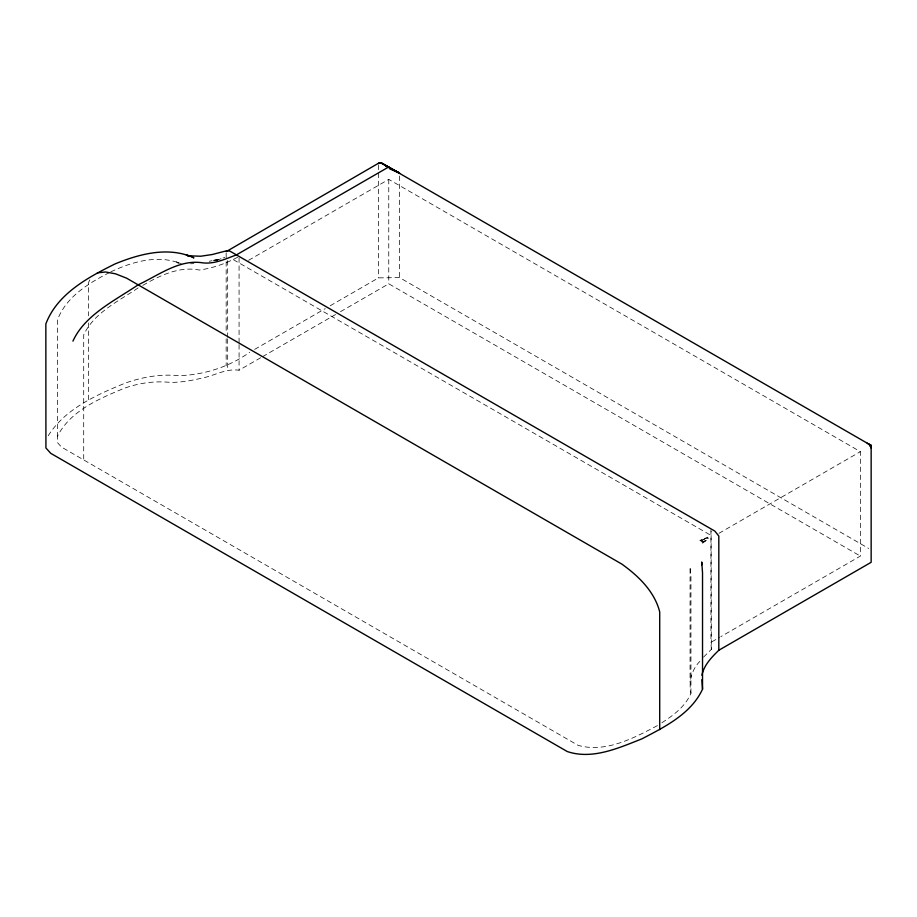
<?xml version="1.0" encoding="UTF-8"?>
<svg xmlns="http://www.w3.org/2000/svg" width="917" height="917" viewBox="0 0 917 917"><rect width="100%" height="100%" fill="white"/><g stroke="black" fill="none" stroke-linecap="round" stroke-linejoin="round"><path stroke-width="0.69" stroke-dasharray="4.58 3.44" d="M661.856 722.756C673.468 715.26 685.469 706.399 690.948 693.263C688.552 681.789 691.487 669.972 699.82 661.363M89.855 279.88L88.662 282.241L88.662 315.792M48.211 435.793C65.038 408.799 96.445 394.883 124.907 383.249C142.215 377.025 160.544 373.792 178.907 375.695C204.113 374.904 229.124 366.983 249.699 352.243M657.42 725.611C633.693 738.139 605.449 753.178 578.031 745.315L61.519 447.106L57.484 442.636L57.427 436.332C70.128 411.08 98.623 398.929 123.428 388.613C138.559 382.974 154.664 380.761 170.7 382.423C180.993 382.366 191.195 380.635 201.19 378.274C214.016 376.027 225.72 368.21 239.073 370.227L261.334 357.366M703.568 657.099L711.328 649.385L711.099 531.39M702.537 543.231L706.021 540.572L700.015 540.457L707.695 537.19L708.245 538.485L700.015 540.457L707.97 537.843L704.462 538.611M138.123 287.904C118.694 301.143 94.004 312.663 83.711 334.888L83.711 459.921M142.811 285.37C160.108 275.421 179.285 266.09 199.333 270.045C213.248 268.119 226.843 263.236 239.073 256.439M248.576 260.302L388.762 179.377L860.387 451.657L860.387 556.092L720.831 636.662M254.651 349.388L325.248 308.628M330.2 305.762L378.503 277.885L399.525 277.587L868.674 548.446M262.571 356.656L335.565 314.52M340.516 311.654L388.762 283.8L860.387 556.092M718.962 533.316L860.387 451.657M711.328 649.385L710.95 642.37L719.604 637.372M109.581 272.487C88.548 283.227 66.07 296.867 57.427 320.044L57.427 436.332M110.808 271.856C131.761 261.907 157.071 254.513 179.709 263.19M702.113 542.497L706.021 540.572L700.817 541.064M216.63 260.256L218.796 259.27L215.335 260.084M216.71 260.302L224.848 257.299M218.086 259.809L215.552 260.749L217.948 259.935M701.528 541.764L706.021 540.572M209.259 261.299L212.056 260.68M214.028 260.302L217.604 259.534M213.443 260.371L217.455 259.545M223.163 257.941L223.805 257.815M190.564 263.775L193.923 263.626M181.257 263.431L177.589 262.847L180.305 263.339M176.305 261.849L178.815 262.835M233.434 259.694L711.328 535.597M710.95 530.003L710.95 642.37M690.948 693.263L690.948 576.976L690.065 566.889L690.065 682.282M399.525 176.018L399.525 277.587M388.762 179.377L388.762 283.8M378.503 165.117L378.503 277.885M239.073 257.86L239.073 343.199M239.073 344.62L239.073 370.227M227.68 260.634L227.68 337.445M227.68 338.866L227.68 370.159M226.167 253.069L226.167 260.21M226.167 261.632L226.167 332.997M226.167 338.717L226.167 365.826M88.662 322.922L88.662 399.95"/><path stroke-width="1.38" d="M871.15 448.126L871.15 445.444L381.266 162.825L379.397 162.722L226.167 251.648M701.906 675.279C703.969 665.1 711.626 657.26 718.813 650.256L871.15 562.304L871.15 445.444L867.241 443.186M72.936 341.113C84.868 314.783 115.233 300.432 138.123 284.82C158.171 275.547 179.377 259.041 202.508 262.824C214.291 264.36 225.639 258.846 236.426 254.892L388.762 166.94M378.503 163.696L379.397 162.722M701.734 564.849L701.734 561.995L702.525 572.689L702.525 689.183C691.12 713.839 664.848 726.849 641.911 738.85C618.723 747.963 592.313 760.01 567.268 751.539L50.744 453.33L45.919 447.966L45.85 323.919C57.267 293.841 87.734 277.519 115.015 263.936C139.51 253.883 168.59 246.146 193.923 257.86L192.238 257.196M870.841 447.164L870.244 446.12L871.15 445.444L868.388 444.057M97.397 272.853L105.535 271.982L115.496 273.805L126.615 278.183L621.76 564.047C638.404 575.956 654.532 591.454 659.713 611.926L659.713 729.645M186.254 254.834L190.931 256.359L187.584 255.751L200.72 256.233L212.148 254.536L227.061 250.673L230.075 251.224L714.905 531.138L718.813 536.067L718.813 650.256M389.633 168.705L399.525 173.153L381.266 162.825M389.771 168.419L399.525 173.153L380.234 162.641M385.69 165.988L399.525 173.153M869.408 445.054L870.244 446.12M701.918 679.669L702.525 689.183"/></g></svg>
